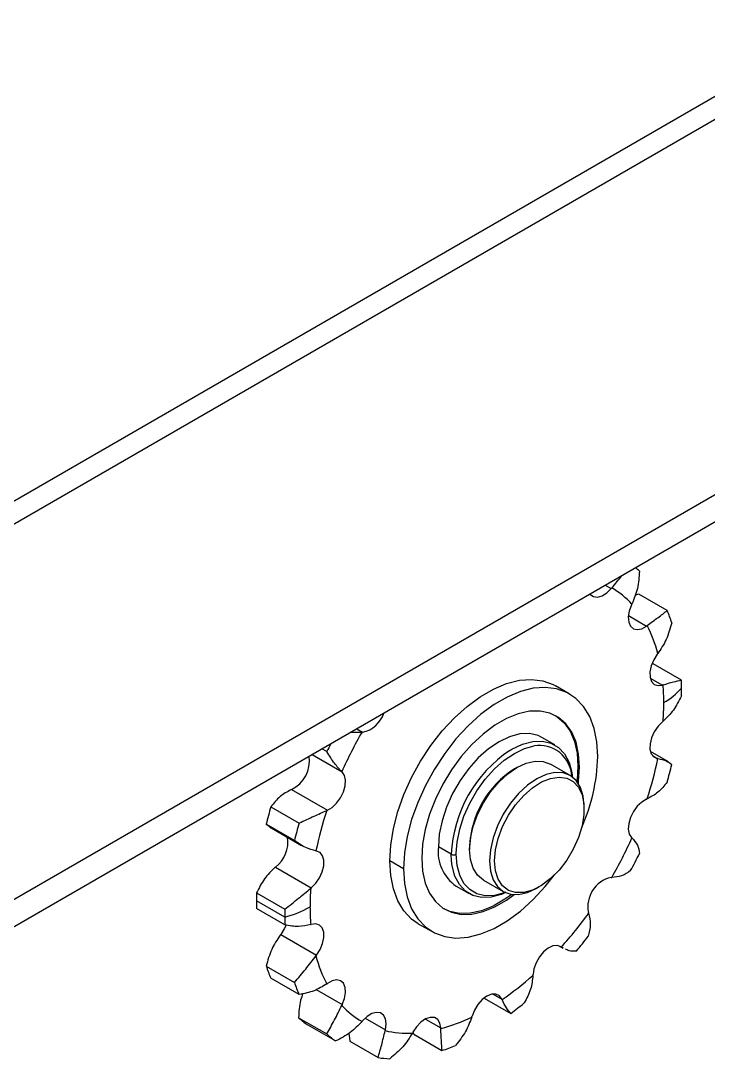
# Model space of a CAD drawing. Header units: metres. Extents: x 0 to 21025, y 0 to 14850.
# Drawn here: x 12903.9 to 13001.7, y 4771.8 to 4920.3 of the extents above; entities that cross this region are included whole.
import ezdxf

# ---------------------------------------------------------------- set-up
doc = ezdxf.new("R2010")
doc.units = ezdxf.units.M
doc.header["$LTSCALE"] = 25
doc.layers.add('SL4', color=4, linetype='Continuous')

msp = doc.modelspace()

# ---------------------------------------------------------------- linework, layer by layer
at = {"layer": 'SL4'}
for p, q in [((13100, 4965.734), (12546.894, 4646.433)), ((12549.683, 4644.822), (13104.762, 4965.262)), ((12599.424, 4620.083), (13151.059, 4938.535)), ((12609.378, 4621.94), (13151.059, 4934.646)), ((12987.045, 4839.963), (12987.88, 4839.481)), ((12991.82, 4838.673), (12991.271, 4838.534)), ((12995.841, 4836.352), (12991.82, 4838.673)), ((12990.329, 4835.635), (12992.899, 4834.151)), ((12997.875, 4826.446), (12993.854, 4828.767)), ((12981.918, 4824.517), (12979.96, 4825.647)), ((12993.438, 4826.759), (12995.178, 4825.755)), ((12951.662, 4819.537), (12952.497, 4819.055)), ((12979.867, 4817.238), (12978.029, 4818.299)), ((12947.405, 4816.283), (12946.715, 4816.681)), ((12945.299, 4815.863), (12949.594, 4813.384)), ((12996.014, 4814.818), (12993.459, 4816.293)), ((12993.742, 4815.708), (12994.443, 4815.304)), ((12974.458, 4814.033), (12974.105, 4813.829)), ((12982.05, 4812.872), (12979.222, 4814.505)), ((12983.15, 4814.203), (12983.376, 4814.073)), ((12942.38, 4810.874), (12947.479, 4807.931)), ((12939.438, 4808.434), (12943.459, 4806.112)), ((12984.023, 4808.103), (12984.023, 4808.511)), ((12942.795, 4803.625), (12938.774, 4805.946)), ((12938.774, 4805.946), (12939.288, 4805.606)), ((12939.265, 4805.568), (12943.81, 4802.944)), ((12965.123, 4801.673), (12963.285, 4802.735)), ((12965.163, 4800.742), (12965.123, 4801.673)), ((12965.814, 4801.673), (12965.815, 4801.836)), ((12967.724, 4802.776), (12967.724, 4802.368)), ((12958.328, 4799.613), (12956.369, 4800.743)), ((12940.101, 4799.846), (12945.199, 4796.903)), ((12969.697, 4798.007), (12972.526, 4796.374)), ((12937.404, 4796.179), (12941.425, 4793.858)), ((12965.815, 4797.142), (12967.653, 4796.081)), ((12977.289, 4796.846), (12977.643, 4797.05)), ((12941.408, 4792.729), (12937.387, 4795.05)), ((12941.425, 4791.618), (12937.404, 4793.939)), ((12960.417, 4791.795), (12962.376, 4790.665)), ((12940.836, 4790.243), (12945.934, 4787.3)), ((12980.48, 4788.637), (12981.058, 4788.303)), ((12980.586, 4788.593), (12980.728, 4788.511)), ((12981.041, 4788.35), (12980.79, 4788.469)), ((12938.774, 4785.755), (12942.795, 4783.434)), ((12943.459, 4781.712), (12939.438, 4784.034)), ((12945.893, 4782.418), (12949.594, 4780.281)), ((12969.792, 4781.214), (12973.596, 4779.018)), ((12971.065, 4781.787), (12972.304, 4781.071)), ((12943.384, 4778.419), (12947.405, 4776.098)), ((12952.866, 4778.351), (12955.738, 4776.693)), ((12961.437, 4778.23), (12963.625, 4776.967)), ((12948.651, 4775.102), (12944.631, 4777.423)), ((12950.531, 4776.192), (12950.677, 4775.055)), ((12950.677, 4775.055), (12954.697, 4772.734)), ((12959.636, 4776.357), (12959.773, 4776.069)), ((12959.773, 4776.069), (12963.793, 4773.748))]:
    msp.add_line(p, q, dxfattribs=at)
at = {"layer": 'SL4', "flags": 128}
for points in [[(12984.87, 4838.707), (12984.905, 4838.664), (12985.351, 4838.34), (12985.923, 4838.265), (12986.573, 4838.443), (12987.245, 4838.861), (12987.88, 4839.481)], [(12990.783, 4837.161), (12990.457, 4836.295), (12990.315, 4835.454), (12990.37, 4834.713), (12990.617, 4834.134), (12991.034, 4833.767), (12991.587, 4833.644), (12992.227, 4833.776), (12992.899, 4834.151)], [(12994.443, 4830.142), (12993.936, 4829.341), (12993.578, 4828.478), (12993.4, 4827.627), (12993.418, 4826.862), (12993.631, 4826.248), (12994.019, 4825.839), (12994.55, 4825.67), (12995.178, 4825.755)], [(12956.369, 4800.743), (12956.498, 4802.991), (12956.881, 4805.345), (12957.513, 4807.762), (12958.381, 4810.197), (12959.468, 4812.604), (12960.756, 4814.939), (12962.219, 4817.158), (12963.831, 4819.22), (12965.561, 4821.087), (12967.377, 4822.723), (12969.245, 4824.098), (12971.132, 4825.187), (12973, 4825.969), (12974.817, 4826.43), (12976.547, 4826.561), (12978.158, 4826.36), (12979.621, 4825.83), (12979.96, 4825.647)], [(12985.967, 4815.569), (12985.838, 4817.667), (12985.454, 4819.578), (12984.823, 4821.266), (12983.955, 4822.699), (12982.867, 4823.85), (12981.58, 4824.699), (12980.117, 4825.229), (12978.505, 4825.43), (12976.775, 4825.299), (12974.959, 4824.838), (12973.09, 4824.056), (12971.204, 4822.967), (12969.336, 4821.592), (12967.519, 4819.956), (12965.789, 4818.09), (12964.178, 4816.027), (12962.715, 4813.808), (12961.427, 4811.473), (12960.339, 4809.066), (12959.472, 4806.631), (12958.84, 4804.214), (12958.456, 4801.86), (12958.328, 4799.613)], [(12983.376, 4814.073), (12983.25, 4815.933), (12982.877, 4817.607), (12982.264, 4819.057), (12981.425, 4820.25), (12980.378, 4821.162), (12979.148, 4821.77), (12977.762, 4822.061), (12976.25, 4822.029), (12974.646, 4821.674), (12972.986, 4821.005), (12971.308, 4820.036), (12969.649, 4818.789), (12968.045, 4817.292), (12966.533, 4815.579), (12965.146, 4813.687), (12963.916, 4811.658), (12962.87, 4809.539), (12962.031, 4807.376), (12961.418, 4805.218), (12961.044, 4803.113), (12960.919, 4801.109)], [(12979.973, 4821.407), (12980.153, 4821.292), (12981.199, 4820.381), (12982.038, 4819.187), (12982.652, 4817.737), (12983.025, 4816.063), (12983.15, 4814.203)], [(12995.178, 4820.54), (12994.55, 4819.9), (12994.019, 4819.118), (12993.631, 4818.26), (12993.418, 4817.402), (12993.4, 4816.615), (12993.578, 4815.969), (12993.936, 4815.519), (12994.443, 4815.304)], [(12978.029, 4818.299), (12977.474, 4818.566), (12976.241, 4818.852), (12974.876, 4818.799), (12973.422, 4818.409), (12971.922, 4817.695), (12970.422, 4816.677), (12968.968, 4815.388), (12967.603, 4813.865), (12966.37, 4812.156), (12965.305, 4810.312), (12964.442, 4808.39), (12963.805, 4806.447), (12963.416, 4804.542), (12963.285, 4802.735)], [(12965.815, 4801.836), (12965.94, 4803.409), (12966.314, 4805.237), (12966.925, 4807.102), (12967.754, 4808.948), (12968.776, 4810.718), (12969.96, 4812.359), (12971.27, 4813.82), (12972.666, 4815.058), (12974.106, 4816.035), (12975.546, 4816.721), (12976.901, 4817.088)], [(12973.468, 4816.459), (12973.76, 4816.633), (12975.26, 4817.348), (12976.715, 4817.737), (12978.079, 4817.79), (12979.312, 4817.505), (12980.377, 4816.89), (12981.241, 4815.965), (12981.877, 4814.756), (12982.267, 4813.302), (12982.358, 4812.576)], [(12969.697, 4798.007), (12969.697, 4798.007), (12968.859, 4798.702), (12968.237, 4799.687), (12967.854, 4800.925), (12967.724, 4802.368), (12967.854, 4803.96), (12968.237, 4805.64), (12968.859, 4807.344), (12969.697, 4809.006), (12970.718, 4810.562), (12971.882, 4811.953), (12973.146, 4813.125), (12974.46, 4814.033), (12975.773, 4814.642), (12977.037, 4814.929), (12978.201, 4814.883), (12979.222, 4814.505)], [(12983.15, 4814.203), (12983.025, 4812.198), (12983.005, 4812.036)], [(12983.209, 4811.748), (12983.25, 4812.068), (12983.376, 4814.073)], [(12947.479, 4807.931), (12948.151, 4808.332), (12948.79, 4808.938), (12949.343, 4809.699), (12949.761, 4810.548), (12950.008, 4811.412), (12950.062, 4812.217), (12949.921, 4812.894), (12949.594, 4813.384)], [(12984.023, 4808.511), (12983.894, 4809.954), (12983.51, 4811.191), (12982.888, 4812.177), (12982.05, 4812.872), (12981.03, 4813.25), (12979.865, 4813.296), (12978.602, 4813.01), (12977.288, 4812.401), (12975.974, 4811.493), (12974.71, 4810.321), (12973.546, 4808.93), (12972.525, 4807.373), (12971.688, 4805.711), (12971.065, 4804.007), (12970.682, 4802.327), (12970.553, 4800.735), (12970.553, 4800.735)], [(12971.26, 4800.735), (12971.39, 4802.294), (12971.777, 4803.939), (12972.404, 4805.605), (12973.245, 4807.222), (12974.266, 4808.724), (12975.425, 4810.05), (12976.675, 4811.145), (12977.965, 4811.965), (12979.241, 4812.476), (12980.452, 4812.657), (12981.548, 4812.501), (12982.484, 4812.014), (12983.221, 4811.216), (12983.73, 4810.14), (12983.99, 4808.83), (12983.99, 4807.338), (12983.73, 4805.728), (12983.221, 4804.064), (12982.484, 4802.414), (12981.548, 4800.846), (12980.452, 4799.425), (12979.241, 4798.208), (12977.965, 4797.246), (12976.675, 4796.577), (12975.425, 4796.229), (12974.266, 4796.216), (12973.245, 4796.539), (12972.404, 4797.185), (12971.777, 4798.127), (12971.39, 4799.327), (12971.26, 4800.735)], [(12992.899, 4809.512), (12992.227, 4809.111), (12991.587, 4808.504), (12991.034, 4807.744), (12990.617, 4806.895), (12990.37, 4806.031), (12990.315, 4805.225), (12990.457, 4804.549), (12990.783, 4804.059)], [(12945.199, 4796.903), (12945.827, 4797.543), (12946.358, 4798.325), (12946.746, 4799.182), (12946.959, 4800.041), (12946.977, 4800.827), (12946.8, 4801.473), (12946.442, 4801.923), (12945.934, 4802.139)], [(12972.907, 4796.293), (12972.666, 4796.199), (12971.27, 4795.825), (12969.96, 4795.774), (12968.776, 4796.048), (12967.754, 4796.638), (12966.925, 4797.527), (12966.314, 4798.687), (12965.94, 4800.083), (12965.814, 4801.673)], [(12960.417, 4791.795), (12959.468, 4792.462), (12958.381, 4793.613), (12957.513, 4795.046), (12956.881, 4796.734), (12956.498, 4798.645), (12956.369, 4800.743)], [(12960.919, 4801.109), (12961.044, 4799.248), (12961.418, 4797.575), (12962.031, 4796.125), (12962.87, 4794.931), (12963.916, 4794.02), (12965.146, 4793.412), (12966.533, 4793.12), (12968.045, 4793.152), (12969.649, 4793.507), (12971.308, 4794.176), (12972.986, 4795.145), (12974.079, 4795.932)], [(12972.845, 4796.213), (12972.261, 4795.971), (12970.806, 4795.581), (12969.442, 4795.528), (12968.209, 4795.814), (12967.144, 4796.428), (12966.28, 4797.354), (12965.644, 4798.562), (12965.254, 4800.017), (12965.163, 4800.742)], [(12970.553, 4800.735), (12970.682, 4799.292), (12971.065, 4798.054), (12971.688, 4797.069), (12972.525, 4796.374), (12973.546, 4795.996), (12974.71, 4795.95), (12975.974, 4796.236), (12977.288, 4796.845), (12977.289, 4796.846)], [(12958.328, 4799.613), (12958.456, 4797.514), (12958.84, 4795.603), (12959.472, 4793.915), (12960.339, 4792.482), (12961.427, 4791.331), (12962.715, 4790.482), (12964.178, 4789.952), (12965.789, 4789.751), (12967.519, 4789.882), (12969.336, 4790.343), (12971.204, 4791.125), (12973.09, 4792.214), (12974.959, 4793.589), (12976.775, 4795.225), (12978.505, 4797.092), (12979.828, 4798.758)], [(12973.728, 4795.966), (12972.761, 4795.275), (12971.083, 4794.306), (12969.423, 4793.637), (12967.82, 4793.283), (12966.308, 4793.251), (12964.921, 4793.542), (12964.096, 4793.905)], [(12941.595, 4791.602), (12941.343, 4791.045), (12940.836, 4790.243)], [(12945.934, 4787.3), (12946.442, 4788.102), (12946.8, 4788.965), (12946.977, 4789.816), (12946.959, 4790.581), (12946.746, 4791.195), (12946.358, 4791.603), (12945.827, 4791.773), (12945.199, 4791.688)], [(12980.728, 4788.511), (12980.206, 4788.699), (12979.584, 4788.633), (12978.915, 4788.318), (12978.256, 4787.783), (12977.665, 4787.072), (12977.193, 4786.247), (12976.879, 4785.38), (12976.752, 4784.545)], [(12949.594, 4780.281), (12949.921, 4781.148), (12950.062, 4781.988), (12950.008, 4782.73), (12949.761, 4783.309), (12949.343, 4783.676), (12948.79, 4783.798), (12948.151, 4783.666), (12947.479, 4783.291)], [(12972.304, 4781.071), (12971.959, 4781.538), (12971.461, 4781.771), (12970.853, 4781.752), (12970.189, 4781.483), (12969.524, 4780.985), (12968.916, 4780.303), (12968.419, 4779.494), (12968.073, 4778.629)], [(12955.738, 4776.693), (12955.844, 4777.52), (12955.753, 4778.236), (12955.472, 4778.779), (12955.026, 4779.102), (12954.454, 4779.178), (12953.804, 4778.999), (12953.132, 4778.582), (12952.497, 4777.962)], [(12963.625, 4776.967), (12963.498, 4777.655), (12963.184, 4778.161), (12962.712, 4778.439), (12962.121, 4778.468), (12961.463, 4778.243), (12960.794, 4777.785), (12960.171, 4777.133), (12959.65, 4776.343)]]:
    msp.add_lwpolyline(points, dxfattribs=at)
at = {"layer": 'SL4'}
for centre, radius, start, end in [((12982.693, 4831.734), 13.762, 48.03771, 51.08299), ((13006.345, 4823.811), 24.217, 139.38552, 139.68238), ((12981.875, 4829.008), 12.195, 42.69497, 60.06194), ((12967.19, 4848.492), 26.173, 334.34682, 334.6287), ((12976.543, 4827.928), 21.057, 18.56036, 23.58272), ((13003.104, 4820.158), 17.319, 125.73297, 126.10417), ((12976.336, 4825.519), 18.788, 14.56516, 27.57792), ((12974.188, 4845.57), 25.461, 322.70567, 322.99278), ((12998.264, 4816.15), 10.088, 107.27975, 107.81197), ((12964.012, 4823.285), 31.355, 359.94756, 4.56954), ((12961.199, 4825.341), 36.693, 359.99249, 1.72651), ((12990.981, 4831.153), 9.033, 299.04532, 319.90875), ((12959.259, 4825.341), 38.632, 358.31738, 359.99287), ((12959.54, 4823.285), 35.827, 355.72534, 359.95411), ((12951.696, 4822.974), 4.001, 281.54883, 342.27615), ((12982.738, 4835.469), 19.433, 309.80446, 310.14824), ((13005.301, 4788.437), 61.11, 149.93061, 155.85297), ((12952.339, 4812.433), 6.623, 88.63483, 89.33941), ((13008.908, 4786.334), 68.408, 152.99039, 154.03575), ((12977.669, 4812.536), 4.617, 3.25147, 99.57148), ((12940.336, 4814.994), 4.599, 296.38857, 7.92423), ((12983.877, 4800.836), 18.773, 123.67712, 177.44491), ((12959.611, 4816.209), 26.363, 335.69033, 358.60737), ((12944.637, 4825.519), 50.921, 341.72409, 348.41288), ((12993.53, 4809.537), 5.839, 80.2347, 81.001), ((12981.426, 4802.234), 13.712, 122.26897, 177.73641), ((12940.931, 4827.927), 57.187, 343.77857, 346.35839), ((12953.275, 4817.352), 5.413, 226.34362, 227.14968), ((12947.025, 4799.953), 11.868, 113.03868, 113.51627), ((12988.254, 4820.433), 11.868, 293.03868, 293.51627), ((12994.348, 4792.458), 57.187, 163.77857, 166.35839), ((12995.74, 4791.924), 50.921, 161.72409, 168.41288), ((12952.123, 4797.01), 11.868, 113.03868, 113.51627), ((12998.369, 4790.137), 57.187, 163.77857, 166.35839), ((12937.319, 4803.443), 4.547, 307.71741, 8.21257), ((12935.076, 4829.006), 61.11, 329.93061, 335.85297), ((12987.102, 4800.091), 5.413, 46.34362, 47.14968), ((12946.847, 4807.906), 5.839, 260.2347, 261.001), ((12969.226, 4802.054), 5.98, 173.46674, 235.22108), ((12965.469, 4802.34), 0.751, 242.60967, 297.39033), ((12930.189, 4831.832), 68.635, 331.74964, 334.03393), ((12952.541, 4784.917), 19.433, 129.80446, 130.14824), ((12988.827, 4794.222), 4.272, 102.80111, 191.41526), ((12988.038, 4805.009), 6.623, 268.63483, 269.33941), ((12976.02, 4795.045), 38.632, 178.31738, 179.99287), ((12980.838, 4794.158), 35.827, 175.72534, 179.95411), ((12957.64, 4781.974), 19.433, 129.80446, 130.14824), ((12974.08, 4795.045), 36.693, 179.99249, 181.72651), ((12937.597, 4807.328), 15.089, 284.62992, 299.42742), ((12980.04, 4792.724), 38.632, 178.31738, 179.99287), ((12976.365, 4794.158), 31.355, 179.94756, 184.56954), ((12937.98, 4826.851), 57.496, 318.12136, 324.2895), ((12976.263, 4790.662), 8.805, 17.37575, 17.95852), ((12978.101, 4792.724), 36.693, 179.99249, 181.72651), ((12942.113, 4801.292), 10.088, 287.27975, 287.81197), ((12961.091, 4774.816), 25.461, 142.70567, 142.99278), ((12933.443, 4829.402), 64.576, 320.0159, 322.39496), ((12983.635, 4792.768), 5.155, 235.6701, 236.50283), ((12966.189, 4771.873), 25.461, 142.70567, 142.99278), ((12964.041, 4791.923), 18.788, 194.56516, 207.57792), ((12958.736, 4792.458), 21.057, 198.56036, 203.58272), ((12948.455, 4816.123), 42.48, 304.21208, 311.76073), ((12961.199, 4785.12), 15.563, 357.48189, 357.88052), ((12962.757, 4790.137), 21.057, 198.56036, 203.58272), ((12937.273, 4797.284), 17.319, 305.73297, 306.10417), ((12979.129, 4784.159), 7.491, 204.34005, 204.98909), ((12973.188, 4768.95), 26.173, 154.34682, 154.6287), ((12958.502, 4788.435), 12.195, 222.69497, 240.06194), ((12945.202, 4817.348), 47.701, 306.53069, 309.44212), ((12952.499, 4788.551), 13.629, 228.02205, 234.73486), ((12934.032, 4793.631), 24.217, 319.38552, 319.68238), ((12957.007, 4801.31), 25.328, 285.15927, 295.81933), ((12946.098, 4785.159), 22.925, 343.1418, 343.44972), ((12976.27, 4771.85), 21.095, 166.72832, 167.05379), ((12958.917, 4790.585), 14.372, 257.10915, 272.67181), ((12977.1, 4777.488), 13.484, 182.21308, 182.65169), ((12956.52, 4786.229), 13.629, 228.02205, 234.73486), ((12936.274, 4789.065), 26.614, 331.16528, 331.44405), ((12954.808, 4800.707), 28.417, 288.43308, 292.54552), ((12956.968, 4788.655), 16.083, 261.88493, 267.89604)]:
    msp.add_arc(centre, radius, start, end, dxfattribs=at)
for points, knots in [([(12991.895, 4841.967), (12991.843, 4841.135), (12991.741, 4839.52), (12991.133, 4838.01), (12990.838, 4837.278)], [0, 0, 0, 0, 0.5152633, 1, 1, 1, 1]), ([(12987.961, 4839.576), (12988.463, 4840.167), (12988.975, 4840.77), (12989.385, 4841.307), (12989.393, 4841.319)], [0, 0, 0, 0, 0.9789848, 1, 1, 1, 1]), ([(12992.989, 4834.217), (12993.524, 4834.608), (12994.627, 4835.414), (12995.428, 4836.033), (12995.841, 4836.352)], [0, 0, 0, 0, 0.4847219, 1, 1, 1, 1]), ([(12996.505, 4834.63), (12996.281, 4833.82), (12995.847, 4832.246), (12994.953, 4830.898), (12994.52, 4830.244)], [0, 0, 0, 0, 0.5152637, 1, 1, 1, 1]), ([(12995.267, 4825.783), (12995.784, 4825.939), (12996.849, 4826.262), (12997.526, 4826.384), (12997.875, 4826.446)], [0, 0, 0, 0, 0.48472482, 1, 1, 1, 1]), ([(12997.875, 4824.206), (12997.526, 4823.504), (12996.849, 4822.14), (12995.784, 4821.113), (12995.267, 4820.615)], [0, 0, 0, 0, 0.5152541, 1, 1, 1, 1]), ([(12950.698, 4818.98), (12950.712, 4818.982), (12951.382, 4819.068), (12951.904, 4819.062), (12952.416, 4819.056)], [0, 0, 0, 0, 0.0210148, 1, 1, 1, 1]), ([(12949.539, 4813.436), (12949.194, 4813.799), (12948.483, 4814.547), (12947.771, 4815.693), (12947.405, 4816.283)], [0, 0, 0, 0, 0.4847365, 1, 1, 1, 1]), ([(12994.52, 4815.291), (12994.953, 4815.196), (12995.847, 4814.999), (12996.281, 4814.63), (12996.505, 4814.44)], [0, 0, 0, 0, 0.484736, 1, 1, 1, 1]), ([(12942.29, 4810.835), (12941.755, 4810.551), (12940.652, 4809.965), (12939.851, 4808.954), (12939.438, 4808.434)], [0, 0, 0, 0, 0.4847219, 1, 1, 1, 1]), ([(12995.841, 4811.952), (12995.428, 4811.432), (12994.627, 4810.421), (12993.524, 4809.835), (12992.989, 4809.551)], [0, 0, 0, 0, 0.5152562, 1, 1, 1, 1]), ([(12943.459, 4806.112), (12944.186, 4806.452), (12945.597, 4807.11), (12946.803, 4807.637), (12947.388, 4807.892)], [0, 0, 0, 0, 0.5152562, 1, 1, 1, 1]), ([(12945.857, 4802.151), (12945.374, 4802.276), (12944.376, 4802.532), (12943.333, 4803.253), (12942.795, 4803.625)], [0, 0, 0, 0, 0.4847361, 1, 1, 1, 1]), ([(12990.838, 4804.007), (12991.133, 4803.673), (12991.741, 4802.984), (12991.843, 4802.19), (12991.895, 4801.781)], [0, 0, 0, 0, 0.4847365, 1, 1, 1, 1]), ([(12940.012, 4799.771), (12939.495, 4799.273), (12938.429, 4798.246), (12937.753, 4796.882), (12937.404, 4796.179)], [0, 0, 0, 0, 0.4847248, 1, 1, 1, 1]), ([(12990.648, 4799.346), (12990.24, 4799.059), (12989.447, 4798.502), (12988.446, 4798.424), (12987.961, 4798.387)], [0, 0, 0, 0, 0.5152637, 1, 1, 1, 1]), ([(12941.425, 4793.858), (12942.088, 4794.379), (12943.374, 4795.391), (12944.543, 4796.359), (12945.11, 4796.828)], [0, 0, 0, 0, 0.5152541, 1, 1, 1, 1]), ([(12984.666, 4793.291), (12984.784, 4792.761), (12985.026, 4791.667), (12984.746, 4790.565), (12984.602, 4789.997)], [0, 0, 0, 0, 0.4847353, 1, 1, 1, 1]), ([(12945.11, 4791.659), (12944.543, 4791.532), (12943.374, 4791.27), (12942.088, 4791.5), (12941.425, 4791.618)], [0, 0, 0, 0, 0.48472482, 1, 1, 1, 1]), ([(12940.759, 4790.142), (12940.325, 4789.488), (12939.432, 4788.14), (12938.998, 4786.566), (12938.774, 4785.755)], [0, 0, 0, 0, 0.4847361, 1, 1, 1, 1]), ([(12942.795, 4783.434), (12943.333, 4784.064), (12944.376, 4785.285), (12945.374, 4786.574), (12945.857, 4787.199)], [0, 0, 0, 0, 0.5152637, 1, 1, 1, 1]), ([(12982.923, 4787.908), (12982.59, 4787.864), (12982.108, 4787.8), (12981.536, 4788.105), (12981.357, 4788.2)], [0, 0, 0, 0, 0.6884156, 1, 1, 1, 1]), ([(12976.747, 4784.436), (12976.671, 4783.775), (12976.512, 4782.412), (12975.848, 4781.156), (12975.506, 4780.509)], [0, 0, 0, 0, 0.4847248, 1, 1, 1, 1]), ([(12947.388, 4783.225), (12946.803, 4782.864), (12945.597, 4782.117), (12944.186, 4781.85), (12943.459, 4781.712)], [0, 0, 0, 0, 0.48472194, 1, 1, 1, 1]), ([(12944.008, 4781.852), (12943.887, 4781.533), (12943.469, 4780.432), (12943.419, 4779.255), (12943.384, 4778.419)], [0, 0, 0, 0, 0.2900448, 1, 1, 1, 1]), ([(12973.596, 4779.018), (12973.392, 4779.238), (12972.997, 4779.667), (12972.554, 4780.561), (12972.34, 4780.994)], [0, 0, 0, 0, 0.5152575, 1, 1, 1, 1]), ([(12947.405, 4776.098), (12947.771, 4776.749), (12948.483, 4778.011), (12949.194, 4779.462), (12949.539, 4780.165)], [0, 0, 0, 0, 0.51526331, 1, 1, 1, 1]), ([(12968.038, 4778.511), (12967.773, 4777.801), (12967.226, 4776.335), (12966.221, 4775.099), (12965.704, 4774.462)], [0, 0, 0, 0, 0.4847352, 1, 1, 1, 1]), ([(12952.416, 4777.867), (12951.881, 4777.315), (12950.777, 4776.179), (12949.374, 4775.468), (12948.651, 4775.102)], [0, 0, 0, 0, 0.4847362, 1, 1, 1, 1]), ([(12954.697, 4772.734), (12954.867, 4773.316), (12955.198, 4774.447), (12955.543, 4775.881), (12955.711, 4776.576)], [0, 0, 0, 0, 0.5152602, 1, 1, 1, 1]), ([(12963.793, 4773.748), (12963.766, 4774.181), (12963.711, 4775.022), (12963.656, 4776.263), (12963.63, 4776.864)], [0, 0, 0, 0, 0.5152541, 1, 1, 1, 1]), ([(12959.587, 4776.229), (12959.163, 4775.557), (12958.288, 4774.171), (12957.027, 4773.123), (12956.377, 4772.584)], [0, 0, 0, 0, 0.4847365, 1, 1, 1, 1])]:
    msp.add_open_spline(points, degree=3, knots=knots, dxfattribs=at)

doc.saveas('drawing.dxf')
